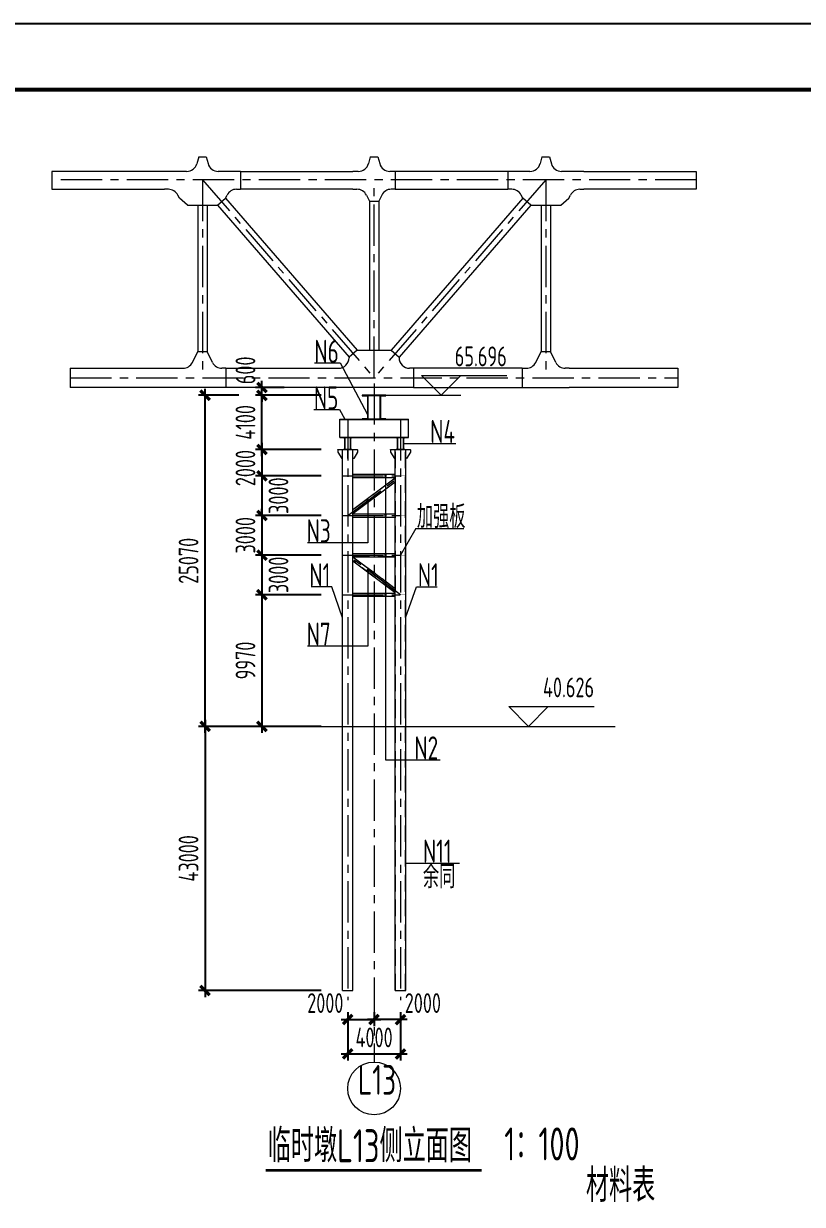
# Model space of a CAD drawing. Extents: x -2876908 to 633791, y -1383861 to 872234.
# Drawn here: x -1265421 to -1206445, y -373020 to -283596 of the extents above; entities that cross this region are included whole.
import ezdxf
from ezdxf.enums import TextEntityAlignment as Align

# ---------------------------------------------------------------- set-up
doc = ezdxf.new("R2010")
doc.units = 0
doc.header["$LTSCALE"] = 5
doc.header["$MEASUREMENT"] = 0
for name, pattern in [('CENTER', [2, 1.25, -0.25, 0.25, -0.25]), ('DASH', [0.35, 0.25, -0.1]), ('DASHED', [0.75, 0.5, -0.25])]:
    doc.linetypes.add(name, pattern=pattern)
doc.layers.get('0').update_dxf_attribs({"linetype": 'CONTINUOUS', "lineweight": 25})
doc.layers.get('DEFPOINTS').update_dxf_attribs({"color": 35, "linetype": 'CONTINUOUS', "lineweight": 13})
for name, color, linetype, lineweight in [('1粗实线', 1, 'CONTINUOUS', 30), ('3中心线', 6, 'CENTER', 18), ('4虚线', 2, 'DASHED', 18), ('5标注', 3, 'CONTINUOUS', 15), ('6文本', 7, 'CONTINUOUS', 15), ('7边界线', 8, 'CONTINUOUS', 15), ('8轮廓线', 4, 'CONTINUOUS', 15), ('DIM', 3, 'CONTINUOUS', 0), ('HFZT', 5, 'CONTINUOUS', 15), ('REIND', 1, 'CONTINUOUS', 0), ('THIN', 7, 'CONTINUOUS', 0)]:
    doc.layers.add(name, color=color, linetype=linetype, lineweight=lineweight)
doc.layers.add('M_Dim', color=3, linetype='CONTINUOUS')
doc.styles.add('TSSD_Dimension', font='tssdeng.shx', dxfattribs={"width": 0.7, "bigfont": 'hztxt.shx'})
doc.styles.add('TSSD_NORM', font='tssdeng.shx', dxfattribs={"width": 0.7, "bigfont": 'hztxt.shx'})
doc.dimstyles.new('SJSYB-(50)$7', dxfattribs={"dimscale": 50, "dimtxt": 3.5, "dimasz": 1.5, "dimexe": 1, "dimexo": 1, "dimgap": 0.65, "dimtad": 1, "dimdec": 0, "dimzin": 0, "dimdsep": 46, "dimtxsty": 'TSSD_NORM', "dimblk": 'OBLIQUE', "dimcen": 0, "dimclrd": 256, "dimclre": 256, "dimclrt": 7, "dimadec": 0, "dimazin": 0, "dimtfac": 1, "dimtdec": 0, "dimtmove": 1, "dimatfit": 3, "dimldrblk": 'NONE', "dimfxl": 4, "dimfxlon": 1, "dimtolj": 1, "dimtzin": 0, "dimlwd": -1, "dimlwe": -1, "dimarcsym": 0})
doc.dimstyles.new('TSSD_100_100', dxfattribs={"dimtxt": 300, "dimasz": 100, "dimexe": 100, "dimexo": 250, "dimgap": 100, "dimtad": 1, "dimdec": 0, "dimzin": 0, "dimdsep": 46, "dimtxsty": 'TSSD_Dimension', "dimblk": 'ARCHTICK', "dimblk1": 'ARCHTICK', "dimblk2": 'ARCHTICK', "dimcen": 0, "dimdle": 100, "dimclrt": 7, "dimadec": 0, "dimazin": 0, "dimtfac": 1, "dimtdec": 0, "dimtix": 1, "dimtmove": 2, "dimatfit": 3, "dimfxl": 1, "dimtolj": 1, "dimtzin": 0, "dimarcsym": 0})

# ---------------------------------------------------------------- blocks, each defined once
blk = doc.blocks.new('LD')
at = {"layer": '3中心线', "ltscale": 500}
for p, q in [((-1150479, 4371), (-1199282, 4371)), ((-1187880, 4371), (-1174880, -10629)), ((-1187880, 4371), (-1187880, -10629)), ((-1174880, -10629), (-1174880, 4371)), ((-1161880, 4371), (-1174880, -10629)), ((-1161880, 4371), (-1161880, -10629)), ((-1197887, -10629), (-1151874, -10629))]:
    blk.add_line(p, q, dxfattribs=at)
at = {"layer": '8轮廓线'}
for p, q in [((-1188165, 6114), (-1188307, 5589)), ((-1188165, 6114), (-1187596, 6114)), ((-1187596, 6114), (-1187455, 5593)), ((-1175165, 6118), (-1175307, 5593)), ((-1175165, 6118), (-1174596, 6118)), ((-1174596, 6118), (-1174454, 5593)), ((-1162165, 6114), (-1162306, 5593)), ((-1162165, 6114), (-1161596, 6114)), ((-1161596, 6114), (-1161454, 5589)), ((-1189079, 4999), (-1199282, 4999)), ((-1199282, 4999), (-1199282, 3649)), ((-1185001, 5003), (-1186682, 5003)), ((-1185001, 5003), (-1176479, 5003)), ((-1185001, 5003), (-1185001, 3653)), ((-1176079, 5003), (-1176479, 5003)), ((-1173282, 5003), (-1173681, 5003)), ((-1164760, 5003), (-1173282, 5003)), ((-1173282, 5003), (-1173282, 3653)), ((-1163078, 5003), (-1164760, 5003)), ((-1164760, 5003), (-1164760, 3653)), ((-1159003, 4999), (-1160681, 4999)), ((-1159003, 4999), (-1150479, 4999)), ((-1150479, 4999), (-1150479, 3649)), ((-1199282, 3649), (-1190758, 3649)), ((-1190458, 3649), (-1190758, 3649)), ((-1185301, 3653), (-1185001, 3653)), ((-1176479, 3653), (-1185001, 3653)), ((-1176479, 3653), (-1176179, 3653)), ((-1173282, 3653), (-1173582, 3653)), ((-1173282, 3653), (-1164760, 3653)), ((-1164460, 3653), (-1164760, 3653)), ((-1159303, 3649), (-1159003, 3649)), ((-1150479, 3649), (-1159003, 3649)), ((-1189624, 2970), (-1189742, 3206)), ((-1189019, 2446), (-1189624, 2970)), ((-1186741, 2446), (-1186137, 2970)), ((-1186137, 2970), (-1186016, 3210)), ((-1186137, 2970), (-1176169, -8531)), ((-1175463, 3210), (-1175230, 2744)), ((-1175230, 2744), (-1175230, -8531)), ((-1175230, 2744), (-1174530, 2744)), ((-1174297, 3210), (-1174530, 2744)), ((-1174530, 2744), (-1174530, -8531)), ((-1163624, 2970), (-1173591, -8531)), ((-1163624, 2970), (-1163744, 3210)), ((-1163019, 2446), (-1163624, 2970)), ((-1160741, 2446), (-1160137, 2970)), ((-1160137, 2970), (-1160018, 3206)), ((-1189019, 2446), (-1186741, 2446)), ((-1188230, 2446), (-1188230, -8636)), ((-1187530, 2446), (-1187530, -8636)), ((-1186741, 2446), (-1176774, -9055)), ((-1163019, 2446), (-1172987, -9055)), ((-1163019, 2446), (-1160741, 2446)), ((-1162230, 2446), (-1162230, -8636)), ((-1161530, 2446), (-1161530, -8636)), ((-1188644, -9463), (-1188230, -8636)), ((-1188230, -8636), (-1187530, -8636)), ((-1187117, -9463), (-1187530, -8636)), ((-1176169, -8531), (-1176774, -9055)), ((-1176169, -8531), (-1173591, -8531)), ((-1173591, -8531), (-1172987, -9055)), ((-1162644, -9463), (-1162230, -8636)), ((-1162230, -8636), (-1161530, -8636)), ((-1161117, -9463), (-1161530, -8636)), ((-1176774, -9055), (-1176774, -9105)), ((-1172987, -9055), (-1172987, -9105)), ((-1197887, -9905), (-1197887, -11353)), ((-1197887, -9905), (-1189659, -9905)), ((-1189659, -9905), (-1189359, -9905)), ((-1186101, -9905), (-1186401, -9905)), ((-1186101, -9905), (-1186101, -11353)), ((-1186101, -9905), (-1177874, -9905)), ((-1177874, -9905), (-1177574, -9905)), ((-1171887, -9905), (-1172187, -9905)), ((-1171887, -9905), (-1171887, -11353)), ((-1163659, -9905), (-1171887, -9905)), ((-1163659, -9905), (-1163359, -9905)), ((-1163659, -9905), (-1163659, -11353)), ((-1160101, -9905), (-1160401, -9905)), ((-1160101, -9905), (-1151874, -9905)), ((-1151874, -9905), (-1151874, -11353)), ((-1186101, -11353), (-1197887, -11353)), ((-1171887, -11353), (-1186101, -11353)), ((-1171887, -11353), (-1160101, -11353)), ((-1151874, -11353), (-1160101, -11353))]:
    blk.add_line(p, q, dxfattribs=at)
for centre, start, end in [((-1189079, 5799), 270, 344.82495), ((-1186682, 5803), 195.17505, 270), ((-1176079, 5803), 270, 344.82495), ((-1173681, 5803), 195.17505, 270), ((-1163078, 5803), 270, 344.82495), ((-1160681, 5799), 195.17505, 270), ((-1190458, 2849), 26.56505, 90), ((-1185301, 2853), 90, 153.43495), ((-1176179, 2853), 26.56505, 90), ((-1173582, 2853), 90, 153.43495), ((-1164460, 2853), 26.56505, 90), ((-1159303, 2849), 90, 153.43495), ((-1189359, -9105), 270, 333.43495), ((-1186401, -9105), 206.56505, 270), ((-1177574, -9105), 269.99825, 0), ((-1172187, -9105), 180, 270.00175), ((-1163359, -9105), 270, 333.43495), ((-1160401, -9105), 206.56505, 270)]:
    blk.add_arc(centre, 800, start, end, dxfattribs=at)
blk = doc.blocks.new('_ArchTick')
at = {"color": 0, "linetype": 'ByBlock', "const_width": 0.5}
blk.add_lwpolyline([(-0.71, -0.71), (0.71, 0.71)], dxfattribs=at)
blk = doc.blocks.new('*D1994')
at = {"layer": 'DEFPOINTS', "color": 0, "transparency": 16777216}
for p in [(-1241630, -336817), (-1251681, -356817), (-1241630, -356817)]:
    blk.add_point(p, dxfattribs=at)
at = {"layer": 'DIM', "color": 0, "lineweight": -2, "transparency": 16777216}
for p, q in [((-1242880, -336817), (-1252181, -336817)), ((-1251681, -336317), (-1251681, -357317)), ((-1242880, -356817), (-1252181, -356817))]:
    blk.add_line(p, q, dxfattribs=at)
at = {"layer": 'DIM', "color": 0, "lineweight": -2, "transparency": 16777216, "xscale": 500, "yscale": 500, "zscale": 500}
for p, rotation in [((-1251681, -336817), 90), ((-1251681, -356817), 270)]:
    blk.add_blockref('_ArchTick', p, dxfattribs=dict(at, rotation=rotation))
at = {"layer": 'DIM', "color": 7, "transparency": 16777216, "insert": (-1252931, -346817), "char_height": 1500, "attachment_point": 5, "rotation": 90, "style": 'TSSD_Dimension'}
blk.add_mtext('\\A1;43000', dxfattribs=at)
blk = doc.blocks.new('*D1995')
at = {"layer": 'DEFPOINTS', "color": 0, "transparency": 16777216}
for p in [(-1247370, -311747), (-1241630, -311747), (-1241630, -315847)]:
    blk.add_point(p, dxfattribs=at)
at = {"layer": 'DIM', "color": 0, "lineweight": -2, "transparency": 16777216}
for p, q in [((-1242880, -311747), (-1247870, -311747)), ((-1247370, -316347), (-1247370, -311247)), ((-1242880, -315847), (-1247870, -315847))]:
    blk.add_line(p, q, dxfattribs=at)
at = {"layer": 'DIM', "color": 0, "lineweight": -2, "transparency": 16777216, "xscale": 500, "yscale": 500, "zscale": 500}
for p, rotation in [((-1247370, -311747), 90), ((-1247370, -315847), 270)]:
    blk.add_blockref('_ArchTick', p, dxfattribs=dict(at, rotation=rotation))
at = {"layer": 'DIM', "color": 7, "transparency": 16777216, "insert": (-1248620, -313797), "char_height": 1500, "attachment_point": 5, "rotation": 90, "style": 'TSSD_Dimension'}
blk.add_mtext('\\A1;4100', dxfattribs=at)
blk = doc.blocks.new('*D1996')
at = {"layer": 'DEFPOINTS', "color": 0, "transparency": 16777216}
for p in [(-1242880, -315847), (-1247370, -317847), (-1241630, -317847)]:
    blk.add_point(p, dxfattribs=at)
at = {"layer": 'DIM', "color": 0, "lineweight": -2, "transparency": 16777216}
for p, q in [((-1247370, -315347), (-1247370, -318347)), ((-1244130, -315847), (-1247870, -315847)), ((-1242880, -317847), (-1247870, -317847))]:
    blk.add_line(p, q, dxfattribs=at)
at = {"layer": 'DIM', "color": 0, "lineweight": -2, "transparency": 16777216, "xscale": 500, "yscale": 500, "zscale": 500}
for p, rotation in [((-1247370, -315847), 90), ((-1247370, -317847), 270)]:
    blk.add_blockref('_ArchTick', p, dxfattribs=dict(at, rotation=rotation))
at = {"layer": 'DIM', "color": 7, "transparency": 16777216, "insert": (-1248620, -317258), "char_height": 1500, "attachment_point": 5, "rotation": 90, "style": 'TSSD_Dimension'}
blk.add_mtext('\\A1;2000', dxfattribs=at)
blk = doc.blocks.new('*D1997')
at = {"layer": 'DEFPOINTS', "color": 0, "transparency": 16777216}
for p in [(-1241630, -317847), (-1247370, -320847), (-1241630, -320847)]:
    blk.add_point(p, dxfattribs=at)
at = {"layer": 'DIM', "color": 0, "lineweight": -2, "transparency": 16777216}
for p, q in [((-1247370, -317347), (-1247370, -321347)), ((-1242880, -317847), (-1247870, -317847)), ((-1242880, -320847), (-1247870, -320847))]:
    blk.add_line(p, q, dxfattribs=at)
at = {"layer": 'DIM', "color": 0, "lineweight": -2, "transparency": 16777216, "xscale": 500, "yscale": 500, "zscale": 500}
for p, rotation in [((-1247370, -317847), 90), ((-1247370, -320847), 270)]:
    blk.add_blockref('_ArchTick', p, dxfattribs=dict(at, rotation=rotation))
at = {"layer": 'DIM', "color": 7, "transparency": 16777216, "insert": (-1246120, -319347), "char_height": 1500, "attachment_point": 5, "rotation": 90, "style": 'TSSD_Dimension'}
blk.add_mtext('\\A1;3000', dxfattribs=at)
blk = doc.blocks.new('*D1998')
at = {"layer": 'DEFPOINTS', "color": 0, "transparency": 16777216}
for p in [(-1241630, -320847), (-1247370, -323847), (-1241630, -323847)]:
    blk.add_point(p, dxfattribs=at)
at = {"layer": 'DIM', "color": 0, "lineweight": -2, "transparency": 16777216}
for p, q in [((-1242880, -320847), (-1247870, -320847)), ((-1247370, -320847), (-1247370, -320347)), ((-1247370, -320847), (-1247370, -323847)), ((-1242880, -323847), (-1247870, -323847)), ((-1247370, -323847), (-1247370, -324347))]:
    blk.add_line(p, q, dxfattribs=at)
at = {"layer": 'DIM', "color": 0, "lineweight": -2, "transparency": 16777216, "xscale": 500, "yscale": 500, "zscale": 500}
for p, rotation in [((-1247370, -320847), 270), ((-1247370, -323847), 90)]:
    blk.add_blockref('_ArchTick', p, dxfattribs=dict(at, rotation=rotation))
at = {"layer": 'DIM', "color": 7, "transparency": 16777216, "insert": (-1248620, -322347), "char_height": 1500, "attachment_point": 5, "rotation": 90, "style": 'TSSD_Dimension'}
blk.add_mtext('\\A1;3000', dxfattribs=at)
blk = doc.blocks.new('*D1999')
at = {"layer": 'DEFPOINTS', "color": 0, "transparency": 16777216}
for p in [(-1241630, -323847), (-1247370, -326847), (-1241630, -326847)]:
    blk.add_point(p, dxfattribs=at)
at = {"layer": 'DIM', "color": 0, "lineweight": -2, "transparency": 16777216}
for p, q in [((-1247370, -323347), (-1247370, -327347)), ((-1242880, -323847), (-1247870, -323847)), ((-1242880, -326847), (-1247870, -326847))]:
    blk.add_line(p, q, dxfattribs=at)
at = {"layer": 'DIM', "color": 0, "lineweight": -2, "transparency": 16777216, "xscale": 500, "yscale": 500, "zscale": 500}
for p, rotation in [((-1247370, -323847), 90), ((-1247370, -326847), 270)]:
    blk.add_blockref('_ArchTick', p, dxfattribs=dict(at, rotation=rotation))
at = {"layer": 'DIM', "color": 7, "transparency": 16777216, "insert": (-1246120, -325347), "char_height": 1500, "attachment_point": 5, "rotation": 90, "style": 'TSSD_Dimension'}
blk.add_mtext('\\A1;3000', dxfattribs=at)
blk = doc.blocks.new('*D2000')
at = {"layer": 'DEFPOINTS', "color": 0, "transparency": 16777216}
for p in [(-1241630, -326847), (-1247370, -336816), (-1241630, -336816)]:
    blk.add_point(p, dxfattribs=at)
at = {"layer": 'DIM', "color": 0, "lineweight": -2, "transparency": 16777216}
for p, q in [((-1247370, -326347), (-1247370, -337316)), ((-1242880, -326847), (-1247870, -326847)), ((-1242880, -336816), (-1247870, -336816))]:
    blk.add_line(p, q, dxfattribs=at)
at = {"layer": 'DIM', "color": 0, "lineweight": -2, "transparency": 16777216, "xscale": 500, "yscale": 500, "zscale": 500}
for p, rotation in [((-1247370, -326847), 90), ((-1247370, -336816), 270)]:
    blk.add_blockref('_ArchTick', p, dxfattribs=dict(at, rotation=rotation))
at = {"layer": 'DIM', "color": 7, "transparency": 16777216, "insert": (-1248620, -331831), "char_height": 1500, "attachment_point": 5, "rotation": 90, "style": 'TSSD_Dimension'}
blk.add_mtext('\\A1;9970', dxfattribs=at)
blk = doc.blocks.new('*D2001')
at = {"layer": 'DEFPOINTS', "color": 0, "transparency": 16777216}
for p in [(-1247370, -311147), (-1244434, -311147), (-1244434, -311747)]:
    blk.add_point(p, dxfattribs=at)
at = {"layer": 'DIM', "color": 0, "lineweight": -2, "transparency": 16777216}
for p, q in [((-1245684, -311147), (-1247870, -311147)), ((-1247370, -311147), (-1247370, -310647)), ((-1247370, -311747), (-1247370, -311147)), ((-1245684, -311747), (-1247870, -311747)), ((-1247370, -311747), (-1247370, -312247))]:
    blk.add_line(p, q, dxfattribs=at)
at = {"layer": 'DIM', "color": 0, "lineweight": -2, "transparency": 16777216, "xscale": 500, "yscale": 500, "zscale": 500}
for p, rotation in [((-1247370, -311147), 270), ((-1247370, -311747), 90)]:
    blk.add_blockref('_ArchTick', p, dxfattribs=dict(at, rotation=rotation))
at = {"layer": 'DIM', "color": 7, "transparency": 16777216, "insert": (-1248620, -309856), "char_height": 1500, "attachment_point": 5, "rotation": 90, "style": 'TSSD_Dimension'}
blk.add_mtext('\\A1;600', dxfattribs=at)
blk = doc.blocks.new('*D2002')
at = {"layer": 'DEFPOINTS', "color": 0, "transparency": 16777216}
for p in [(-1251681, -311747), (-1247870, -311747), (-1250233, -336816)]:
    blk.add_point(p, dxfattribs=at)
at = {"layer": 'DIM', "color": 0, "lineweight": -2, "transparency": 16777216}
for p, q in [((-1249120, -311747), (-1252181, -311747)), ((-1251681, -337316), (-1251681, -311247)), ((-1251483, -336816), (-1252181, -336816))]:
    blk.add_line(p, q, dxfattribs=at)
at = {"layer": 'DIM', "color": 0, "lineweight": -2, "transparency": 16777216, "xscale": 500, "yscale": 500, "zscale": 500}
for p, rotation in [((-1251681, -311747), 90), ((-1251681, -336816), 270)]:
    blk.add_blockref('_ArchTick', p, dxfattribs=dict(at, rotation=rotation))
at = {"layer": 'DIM', "color": 7, "transparency": 16777216, "insert": (-1252931, -324281), "char_height": 1500, "attachment_point": 5, "rotation": 90, "style": 'TSSD_Dimension'}
blk.add_mtext('\\A1;25070', dxfattribs=at)
blk = doc.blocks.new('*D2003')
at = {"layer": 'DEFPOINTS', "color": 0, "transparency": 16777216}
for p in [(-1240880, -357217), (-1238880, -357217), (-1238880, -359024)]:
    blk.add_point(p, dxfattribs=at)
at = {"layer": 'DIM', "color": 0, "lineweight": -2, "transparency": 16777216}
for p, q in [((-1240880, -358467), (-1240880, -359524)), ((-1238880, -358467), (-1238880, -359524)), ((-1241380, -359024), (-1238380, -359024))]:
    blk.add_line(p, q, dxfattribs=at)
at = {"layer": 'DIM', "color": 0, "lineweight": -2, "transparency": 16777216, "xscale": 500, "yscale": 500, "zscale": 500, "rotation": 180}
blk.add_blockref('_ArchTick', (-1240880, -359024), dxfattribs=at)
at = {"layer": 'DIM', "color": 0, "lineweight": -2, "transparency": 16777216, "xscale": 500, "yscale": 500, "zscale": 500}
blk.add_blockref('_ArchTick', (-1238880, -359024), dxfattribs=at)
at = {"layer": 'DIM', "color": 7, "transparency": 16777216, "insert": (-1242574, -357774), "char_height": 1500, "attachment_point": 5, "style": 'TSSD_Dimension'}
blk.add_mtext('\\A1;2000', dxfattribs=at)
blk = doc.blocks.new('*D2004')
at = {"layer": 'DEFPOINTS', "color": 0, "transparency": 16777216}
for p in [(-1238880, -357217), (-1236880, -357217), (-1238880, -359024)]:
    blk.add_point(p, dxfattribs=at)
at = {"layer": 'DIM', "color": 0, "lineweight": -2, "transparency": 16777216}
for p, q in [((-1238880, -358467), (-1238880, -359524)), ((-1236880, -358467), (-1236880, -359524)), ((-1236380, -359024), (-1239380, -359024))]:
    blk.add_line(p, q, dxfattribs=at)
at = {"layer": 'DIM', "color": 0, "lineweight": -2, "transparency": 16777216, "xscale": 500, "yscale": 500, "zscale": 500, "rotation": 180}
blk.add_blockref('_ArchTick', (-1238880, -359024), dxfattribs=at)
at = {"layer": 'DIM', "color": 0, "lineweight": -2, "transparency": 16777216, "xscale": 500, "yscale": 500, "zscale": 500}
blk.add_blockref('_ArchTick', (-1236880, -359024), dxfattribs=at)
at = {"layer": 'DIM', "color": 7, "transparency": 16777216, "insert": (-1235185, -357774), "char_height": 1500, "attachment_point": 5, "style": 'TSSD_Dimension'}
blk.add_mtext('\\A1;2000', dxfattribs=at)
blk = doc.blocks.new('*D2005')
at = {"layer": 'DEFPOINTS', "color": 0, "transparency": 16777216}
for p in [(-1240880, -357217), (-1236880, -357217), (-1236880, -361626)]:
    blk.add_point(p, dxfattribs=at)
at = {"layer": 'DIM', "color": 0, "lineweight": -2, "transparency": 16777216}
for p, q in [((-1240880, -358467), (-1240880, -362126)), ((-1236880, -358467), (-1236880, -362126)), ((-1241380, -361626), (-1236380, -361626))]:
    blk.add_line(p, q, dxfattribs=at)
at = {"layer": 'DIM', "color": 0, "lineweight": -2, "transparency": 16777216, "xscale": 500, "yscale": 500, "zscale": 500, "rotation": 180}
blk.add_blockref('_ArchTick', (-1240880, -361626), dxfattribs=at)
at = {"layer": 'DIM', "color": 0, "lineweight": -2, "transparency": 16777216, "xscale": 500, "yscale": 500, "zscale": 500}
blk.add_blockref('_ArchTick', (-1236880, -361626), dxfattribs=at)
at = {"layer": 'DIM', "color": 7, "transparency": 16777216, "insert": (-1238880, -360376), "char_height": 1500, "attachment_point": 5, "style": 'TSSD_Dimension'}
blk.add_mtext('\\A1;4000', dxfattribs=at)
blk = doc.blocks.new('施工设计图框')
at = {"color": 7, "linetype": 'Continuous'}
blk.add_lwpolyline([(-395.5, -13.5), (-395.5, 283.5), (24.5, 283.5), (24.5, -13.5), (-395.5, -13.5)], dxfattribs=at)
at = {"layer": '1粗实线', "color": 7, "linetype": 'Continuous', "const_width": 0.6}
blk.add_lwpolyline([(-370.5, -3.5), (-370.5, 273.5), (14.5, 273.5), (14.5, -3.5), (-370.5, -3.5)], dxfattribs=at)
at = {"layer": 'HFZT', "color": 2, "style": 'TSSD_NORM', "width": 0.7}
for tag, height, p in [('比例尺', 2.5, (7.25, 17.5)), ('图号', 2.5, (-20.49, 3.5)), ('日期', 2.5, (7.25, 3.5)), ('图名', 4, (-76.24, 0.75))]:
    blk.add_attdef(tag, text='', height=height, dxfattribs=at).set_placement(p, align=Align.MIDDLE)
blk = doc.blocks.new('_None')
blk = doc.blocks.new('_Oblique')
at = {"color": 0, "linetype": 'ByBlock', "lineweight": -2}
blk.add_line((-0.5, -0.5), (0.5, 0.5), dxfattribs=at)

msp = doc.modelspace()

# ---------------------------------------------------------------- linework, layer by layer
at = {"layer": '3中心线', "ltscale": 500}
for p, q in [((-1238879.632, -310842.636), (-1238879.632, -362238.097)), ((-1240879.632, -313546.636), (-1240879.632, -357545.766)), ((-1236879.632, -313546.636), (-1236879.632, -357545.766)), ((-1241279.632, -317846.636), (-1236479.632, -317846.636)), ((-1240879.632, -320846.636), (-1236879.632, -317846.636)), ((-1241279.632, -320846.636), (-1236479.632, -320846.636)), ((-1241279.632, -323846.636), (-1236479.632, -323846.636)), ((-1236879.632, -326846.636), (-1240879.632, -323846.636)), ((-1241279.632, -326846.636), (-1236479.632, -326846.636))]:
    msp.add_line(p, q, dxfattribs=at)
at = {"layer": '4虚线', "ltscale": 500}
for p, q in [((-1241267.632, -336016.318), (-1241267.632, -315876.636)), ((-1240491.632, -336016.318), (-1240491.632, -315876.636)), ((-1237267.632, -336016.318), (-1237267.632, -315876.636)), ((-1236491.632, -336016.318), (-1236491.632, -315876.636)), ((-1240479.632, -317730.636), (-1237279.632, -317730.636)), ((-1240479.632, -317962.636), (-1237279.632, -317962.636)), ((-1240479.632, -320401.636), (-1237279.632, -318001.636)), ((-1240479.632, -320691.636), (-1237279.632, -318291.636)), ((-1240479.632, -320730.636), (-1237279.632, -320730.636)), ((-1240479.632, -320962.636), (-1237279.632, -320962.636)), ((-1240479.632, -323730.636), (-1237279.632, -323730.636)), ((-1240479.632, -323962.636), (-1237279.632, -323962.636)), ((-1237279.632, -326401.636), (-1240479.632, -324001.636)), ((-1237279.632, -326691.636), (-1240479.632, -324291.636)), ((-1240479.632, -326730.636), (-1237279.632, -326730.636)), ((-1240479.632, -326962.636), (-1237279.632, -326962.636)), ((-1241267.632, -356817.124), (-1241267.632, -336046.318)), ((-1240491.632, -356817.124), (-1240491.632, -336046.318)), ((-1237267.632, -356817.124), (-1237267.632, -336046.318)), ((-1236491.632, -356817.124), (-1236491.632, -336046.318))]:
    msp.add_line(p, q, dxfattribs=at)
at = {"layer": '5标注'}
for p, q in [((-1243404.876, -309297.269), (-1241460.833, -309297.269)), ((-1241460.833, -309297.269), (-1239379.632, -313186.849)), ((-1243441.909, -312817.25), (-1241497.867, -312817.25)), ((-1241497.867, -312817.25), (-1241107.593, -313546.636)), ((-1236629.632, -315396.636), (-1232677.2, -315396.636)), ((-1235718.506, -321825.315), (-1236879.632, -323846.636)), ((-1235718.506, -321825.315), (-1232074.366, -321825.315)), ((-1236479.632, -347179.145), (-1232412.285, -347179.145))]:
    msp.add_line(p, q, dxfattribs=at)
at = {"layer": '5标注', "linetype": 'DASH', "ltscale": 100, "const_width": 30, "flags": 128}
for points in [[(-1241279.632, -317846.636), (-1240479.632, -317846.636)], [(-1237279.632, -317846.636), (-1236479.632, -317846.636)], [(-1241279.632, -320846.636), (-1240479.632, -320846.636)], [(-1237279.632, -320846.636), (-1236479.632, -320846.636)], [(-1241279.632, -323846.636), (-1240479.632, -323846.636)], [(-1237279.632, -323846.636), (-1236479.632, -323846.636)], [(-1241279.632, -326846.636), (-1240479.632, -326846.636)], [(-1237279.632, -326846.636), (-1236479.632, -326846.636)]]:
    msp.add_lwpolyline(points, dxfattribs=at)
at = {"layer": '5标注'}
for points in [[(-1238014.88, -317846.636), (-1238014.88, -339360.642), (-1233872.118, -339360.642)], [(-1239350.836, -319700.039), (-1239350.836, -322920), (-1243916.937, -322920)], [(-1239350.836, -324991.887), (-1239350.836, -330744.119), (-1243916.937, -330744.119)]]:
    msp.add_lwpolyline(points, dxfattribs=at)
msp.add_circle((-1238879.632, -364238.097), 2000, dxfattribs=at)
at = {"layer": '7边界线'}
msp.add_line((-1250233.425, -336816.318), (-1220613.923, -336816.318), dxfattribs=at)
at = {"layer": '8轮廓线'}
for p, q in [((-1241479.632, -314946.636), (-1241479.632, -313546.636)), ((-1241479.632, -313546.636), (-1236279.632, -313546.636)), ((-1241479.632, -313566.636), (-1236279.632, -313566.636)), ((-1236279.632, -314946.636), (-1236279.632, -313546.636)), ((-1241479.632, -314926.636), (-1236279.632, -314926.636)), ((-1241479.632, -314946.636), (-1236279.632, -314946.636)), ((-1241629.632, -315876.636), (-1241629.632, -315846.636)), ((-1241629.632, -315846.636), (-1240129.632, -315846.636)), ((-1240129.632, -315876.636), (-1241629.632, -315876.636)), ((-1241629.632, -315876.636), (-1241629.632, -316046.636)), ((-1241629.632, -316046.636), (-1241329.632, -316526.636)), ((-1241329.632, -316526.636), (-1241279.632, -316526.636)), ((-1241279.632, -336016.318), (-1241279.632, -315876.636)), ((-1240889.632, -315876.636), (-1240889.632, -316526.636)), ((-1240869.632, -316526.636), (-1240889.632, -316526.636)), ((-1240869.632, -315876.636), (-1240869.632, -316526.636)), ((-1240479.632, -336016.318), (-1240479.632, -315876.636)), ((-1240413.927, -316526.636), (-1240479.632, -316526.636)), ((-1240129.632, -316046.636), (-1240413.927, -316526.636)), ((-1240129.632, -315876.636), (-1240129.632, -315846.636)), ((-1240129.632, -315876.636), (-1240129.632, -316046.636)), ((-1237629.632, -315876.636), (-1237629.632, -315846.636)), ((-1237629.632, -315846.636), (-1236129.632, -315846.636)), ((-1236129.632, -315876.636), (-1237629.632, -315876.636)), ((-1237629.632, -315876.636), (-1237629.632, -316046.636)), ((-1237629.632, -316046.636), (-1237329.632, -316526.636)), ((-1237329.632, -316526.636), (-1237279.632, -316526.636)), ((-1237279.632, -315846.636), (-1236479.632, -315846.636)), ((-1237279.632, -336016.318), (-1237279.632, -315876.636)), ((-1236889.632, -315876.636), (-1236889.632, -316526.636)), ((-1236869.632, -316526.636), (-1236889.632, -316526.636)), ((-1236869.632, -315876.636), (-1236869.632, -316526.636)), ((-1236479.632, -336016.318), (-1236479.632, -315876.636)), ((-1236413.927, -316526.636), (-1236479.632, -316526.636)), ((-1236129.632, -316046.636), (-1236413.927, -316526.636)), ((-1236129.632, -315876.636), (-1236129.632, -315846.636)), ((-1236129.632, -315876.636), (-1236129.632, -316046.636)), ((-1240479.632, -317969.136), (-1240479.632, -317724.136)), ((-1240479.632, -317724.136), (-1237279.632, -317724.136)), ((-1240479.632, -317969.136), (-1237279.632, -317969.136)), ((-1240479.632, -320393.511), (-1237279.632, -317993.511)), ((-1240479.632, -320699.761), (-1237279.632, -318299.761)), ((-1237279.632, -317969.136), (-1237279.632, -317724.136)), ((-1240479.632, -320969.136), (-1240479.632, -320724.136)), ((-1240479.632, -320724.136), (-1237279.632, -320724.136)), ((-1240479.632, -320969.136), (-1237279.632, -320969.136)), ((-1237279.632, -320969.136), (-1237279.632, -320724.136)), ((-1240479.632, -323969.136), (-1240479.632, -323724.136)), ((-1240479.632, -323724.136), (-1237279.632, -323724.136)), ((-1240479.632, -323969.136), (-1237279.632, -323969.136)), ((-1237279.632, -326393.511), (-1240479.632, -323993.511)), ((-1237279.632, -326699.761), (-1240479.632, -324299.761)), ((-1237279.632, -323969.136), (-1237279.632, -323724.136)), ((-1240479.632, -326969.136), (-1240479.632, -326724.136)), ((-1240479.632, -326724.136), (-1237279.632, -326724.136)), ((-1240479.632, -326969.136), (-1237279.632, -326969.136)), ((-1237279.632, -326969.136), (-1237279.632, -326724.136)), ((-1241279.632, -356817.124), (-1241279.632, -336046.318)), ((-1240479.632, -356817.124), (-1240479.632, -336046.318)), ((-1237279.632, -356817.124), (-1237279.632, -336046.318)), ((-1236479.632, -356817.124), (-1236479.632, -336046.318)), ((-1241279.632, -356817.124), (-1240479.632, -356817.124)), ((-1237279.632, -356817.124), (-1236479.632, -356817.124))]:
    msp.add_line(p, q, dxfattribs=at)
for points in [[(-1239779.632, -313546.636), (-1237979.632, -313546.636), (-1237979.632, -313516.636), (-1238379.632, -313516.636), (-1238379.632, -311776.636), (-1237979.632, -311776.636), (-1237979.632, -311746.636), (-1239779.632, -311746.636), (-1239779.632, -311776.636), (-1239379.632, -311776.636), (-1239379.632, -313516.636), (-1239779.632, -313516.636)], [(-1239349.632, -313516.636), (-1238409.632, -313516.636), (-1238409.632, -311776.636), (-1239349.632, -311776.636)], [(-1241179.632, -315846.636), (-1240579.632, -315846.636), (-1240579.632, -315822.636), (-1240629.632, -315822.636), (-1240629.632, -314970.636), (-1240579.632, -314970.636), (-1240579.632, -314946.636), (-1241179.632, -314946.636), (-1241179.632, -314970.636), (-1241129.632, -314970.636), (-1241129.632, -315822.636), (-1241179.632, -315822.636)], [(-1241105.632, -315822.636), (-1240653.632, -315822.636), (-1240653.632, -314970.636), (-1241105.632, -314970.636)], [(-1237179.632, -315846.636), (-1236579.632, -315846.636), (-1236579.632, -315822.636), (-1236629.632, -315822.636), (-1236629.632, -314970.636), (-1236579.632, -314970.636), (-1236579.632, -314946.636), (-1237179.632, -314946.636), (-1237179.632, -314970.636), (-1237129.632, -314970.636), (-1237129.632, -315822.636), (-1237179.632, -315822.636)], [(-1237105.632, -315822.636), (-1236653.632, -315822.636), (-1236653.632, -314970.636), (-1237105.632, -314970.636)]]:
    msp.add_lwpolyline(points, close=True, dxfattribs=at)
at = {"layer": 'M_Dim'}
msp.add_lwpolyline([(-1247080.924, -370447.424, 200, 200, 0), (-1230723.98, -370447.424, 200, 200, 0)], format="xyseb", dxfattribs=at)
at = {"layer": 'REIND', "const_width": 100}
for points in [[(-1238064.88, -317846.636, 1), (-1237964.88, -317846.636, 1)], [(-1239400.836, -319700.039, 1), (-1239300.836, -319700.039, 1)], [(-1238064.88, -320846.636, 1), (-1237964.88, -320846.636, 1)], [(-1238064.88, -323846.636, 1), (-1237964.88, -323846.636, 1)], [(-1239400.836, -324993.233, 1), (-1239300.836, -324993.233, 1)], [(-1238064.88, -326846.636, 1), (-1237964.88, -326846.636, 1)]]:
    msp.add_lwpolyline(points, format="xyb", close=True, dxfattribs=at)
at = {"layer": 'THIN'}
for p, q in [((-1233798.233, -311746.636), (-1235298.233, -310246.636)), ((-1235298.233, -310246.636), (-1232298.233, -310246.636)), ((-1233798.233, -311746.636), (-1232298.233, -310246.636)), ((-1232298.233, -310246.636), (-1228831.886, -310246.636)), ((-1238056.963, -311746.636), (-1232298.233, -311746.636)), ((-1227186.745, -336816.318), (-1228686.745, -335316.318)), ((-1228686.745, -335316.318), (-1225686.745, -335316.318)), ((-1227186.745, -336816.318), (-1225686.745, -335316.318)), ((-1225686.745, -335316.318), (-1222220.399, -335316.318)), ((-1229668.144, -336816.318), (-1225686.745, -336816.318))]:
    msp.add_line(p, q, dxfattribs=at)

# ---------------------------------------------------------------- block references
at = {"xscale": 500, "yscale": 500, "zscale": 500}
msp.add_blockref('施工设计图框', (-1086231.232, -425346.118), dxfattribs=at)
at = {"layer": '5标注'}
msp.add_blockref('LD', (-63999.327, -299793.232), dxfattribs=at)

# ---------------------------------------------------------------- texts
at = {"layer": '5标注', "color": 7, "char_height": 1750, "style": 'TSSD_NORM'}
for s, insert, attachment_point in [('N6', (-1243404.876, -309297.269), 7), ('N5', (-1243441.909, -312817.25), 7), ('N4', (-1234633.706, -315364.136), 7), ('加强板', (-1235636.003, -321825.315), 7), ('N3', (-1242164.802, -322887.5), 9), ('N1', (-1242194.227, -326217.755), 9), ('N1', (-1235565.037, -326217.755), 7), ('N7', (-1242164.802, -330711.619), 9), ('N2', (-1235828.625, -339328.142), 7), ('N11', (-1235181.137, -347146.645), 7), ('余同', (-1235181.137, -349078.32), 7)]:
    msp.add_mtext(s, dxfattribs=dict(at, insert=insert, attachment_point=attachment_point))
at = {"layer": '6文本', "style": 'TSSD_NORM', "width": 0.7}
for s, p in [('临时墩L13侧立面图 ', (-1238668.369, -368444.219)), ('1：100', (-1226168.109, -368444.219)), ('材料表', (-1220211.638, -371453.838))]:
    msp.add_text(s, height=2500, dxfattribs=at).set_placement(p, align=Align.MIDDLE)
at = {"layer": 'DIM', "color": 7, "style": 'TSSD_Dimension', "width": 0.7}
for s, height, p in [('65.696', 1500, (-1228831.886, -309996.636)), ('40.626', 1500, (-1222220.399, -335066.318)), ('L13', 2250, (-1237211.249, -365389.857))]:
    msp.add_text(s, height=height, dxfattribs=at).set_placement(p, align=Align.BOTTOM_RIGHT)

# ---------------------------------------------------------------- dimensions: what is measured, and where the dimension line sits
at = {"layer": 'DIM'}
for base, p1, p2, angle, picture, middle in [((-1247370.489, -311146.636), (-1244433.601, -311746.636), (-1244433.601, -311146.636), 90, '*D2001', (-1248620.489, -309856.251)), ((-1247370.489, -317846.636), (-1242879.632, -315846.636), (-1241629.632, -317846.636), 90, '*D1996', (-1248620.489, -317258.174)), ((-1247370.489, -320846.636), (-1241629.632, -317846.636), (-1241629.632, -320846.636), 90, '*D1997', (-1246120.489, -319346.636)), ((-1247370.489, -326846.636), (-1241629.632, -323846.636), (-1241629.632, -326846.636), 90, '*D1999', (-1246120.489, -325346.636)), ((-1238879.632, -359024.23), (-1236879.632, -357217.124), (-1238879.632, -357217.124), 180, '*D2004', (-1235185.401, -357774.23))]:
    dim = msp.add_linear_dim(base=base, p1=p1, p2=p2, angle=angle, dimstyle='TSSD_100_100', override={"dimtxt": 1500, "dimasz": 500, "dimexe": 500, "dimexo": 1250, "dimgap": 500, "dimdle": 500}, dxfattribs=at)
    dim.commit()
    dim.dimension.update_dxf_attribs({"geometry": picture, "text_midpoint": middle, "dimtype": 160})
for base, p1, p2, picture, middle in [((-1251681.42, -311746.636), (-1250233.425, -336816.318), (-1247870.489, -311746.636), '*D2002', (-1252931.42, -324281.477)), ((-1247370.489, -311746.636), (-1241629.632, -315846.636), (-1241629.632, -311746.636), '*D1995', (-1248620.489, -313796.636)), ((-1247370.489, -323846.636), (-1241629.632, -320846.636), (-1241629.632, -323846.636), '*D1998', (-1248620.489, -322346.636)), ((-1247370.489, -336816.318), (-1241629.632, -326846.636), (-1241629.632, -336816.318), '*D2000', (-1248620.489, -331831.477))]:
    dim = msp.add_linear_dim(base=base, p1=p1, p2=p2, angle=90, dimstyle='TSSD_100_100', override={"dimtxt": 1500, "dimasz": 500, "dimexe": 500, "dimexo": 1250, "dimgap": 500, "dimdle": 500}, dxfattribs=at)
    dim.commit()
    dim.dimension.update_dxf_attribs({"geometry": picture, "text_midpoint": middle})
dim = msp.add_linear_dim(base=(-1251681.42, -356817.124), p1=(-1241629.632, -336817.124), p2=(-1241629.632, -356817.124), angle=90, text='43000', dimstyle='TSSD_100_100', override={"dimtxt": 1500, "dimasz": 500, "dimexe": 500, "dimexo": 1250, "dimgap": 500, "dimdle": 500}, dxfattribs=at)
dim.commit()
dim.dimension.update_dxf_attribs({"geometry": '*D1994', "text_midpoint": (-1252931.42, -346817.124)})
dim = msp.add_linear_dim(base=(-1238879.632, -359024.23), p1=(-1240879.632, -357217.124), p2=(-1238879.632, -357217.124), dimstyle='TSSD_100_100', override={"dimtxt": 1500, "dimasz": 500, "dimexe": 500, "dimexo": 1250, "dimgap": 500, "dimdle": 500}, dxfattribs=at)
dim.commit()
dim.dimension.update_dxf_attribs({"geometry": '*D2003', "text_midpoint": (-1242573.862, -357774.23), "dimtype": 160})
dim = msp.add_linear_dim(base=(-1236879.632, -361626.152), p1=(-1240879.632, -357217.124), p2=(-1236879.632, -357217.124), dimstyle='TSSD_100_100', override={"dimtxt": 1500, "dimasz": 500, "dimexe": 500, "dimexo": 1250, "dimgap": 500, "dimdle": 500}, dxfattribs=at)
dim.commit()
dim.dimension.update_dxf_attribs({"geometry": '*D2005', "text_midpoint": (-1238879.632, -360376.152)})

# ---------------------------------------------------------------- leaders
at = {"layer": '5标注', "annotation_type": 0, "has_hookline": 1, "text_width": 1460.577}
for points, hookline_direction in [([(-1241263.632, -328600.442), (-1242086.727, -326250.255), (-1242161.727, -326250.255)], 1), ([(-1236495.632, -328600.442), (-1235672.537, -326250.255), (-1235597.537, -326250.255)], 0)]:
    msp.add_leader(points, dimstyle='SJSYB-(50)$7', override={"dimgap": 0.65, "dimtad": 1}, dxfattribs=dict(at, hookline_direction=hookline_direction))

doc.saveas('drawing.dxf')
